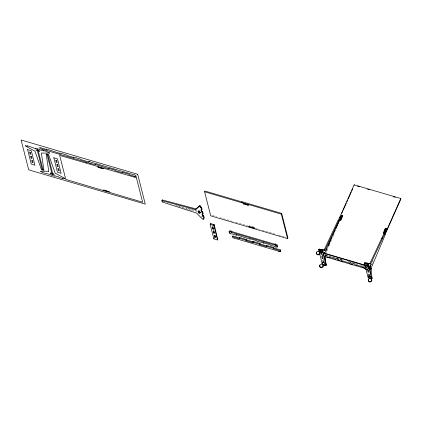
<?xml version="1.0" encoding="UTF-8"?>
<svg xmlns="http://www.w3.org/2000/svg" width="422" height="422" viewBox="0 0 422 422"><rect width="100%" height="100%" fill="white"/><g stroke="black" fill="none" stroke-linecap="round" stroke-linejoin="round"><path stroke-width="0.32" stroke-dasharray="2.11 1.58" d="M325.605 256.154L325.71 254.877M322.118 255.816L322.598 254.746M325.293 254.471L325.81 254.946L325.652 255.795L324.85 255.241M326.327 252.403L326.834 251.201M327.087 250.599L328.859 246.401M329.118 245.799L329.877 244M331.143 240.999L331.65 239.796M332.921 236.795L333.681 234.996M371.529 265.016L373.048 261.418M369.93 265.691L370.463 264.504M370.047 266.134L370.838 264.346M370.242 266.06L371.149 264.03M370.621 265.897L371.423 264.098M372.32 262.088L373.117 260.3M198.456 210.515L198.973 210.378L199.87 211.026M253.506 226.851L249.022 225.759M212.319 215.442L216.729 216.739M219.878 217.668L233.102 221.555M235.624 222.294L247.593 225.812M187.801 208.278L197.449 211.095M255.199 228.255L259.604 229.547M262.12 230.291L275.329 234.173M278.478 235.096L286.026 237.317M177.92 205.783L197.28 211.475M325.81 254.946L342.769 259.931M348.424 261.593L356.59 263.993M359.729 264.916L364.128 266.208M324.908 254.767L336.825 258.269M337.452 258.454L343.097 260.11M348.741 261.772L358.779 264.726M361.918 265.644L363.796 266.198M325.019 255.204L328.785 256.312M336.313 258.522L342.585 260.369M350.112 262.584L355.757 264.241M363.912 266.641L367.673 267.748M325.072 255.474L328.168 256.381M336.83 258.929L342.4 260.569M351.067 263.117L355.398 264.388M365.921 267.479L367.778 268.028M326.28 255.98L327.535 256.349M336.956 259.119L341.984 260.596M353.288 263.919L355.804 264.657M365.853 267.611L367.108 267.981M322.44 255.595L323.79 255.99M175.684 205.467L193.149 211.084M200.999 216.46L201.911 217.383M366.407 265.686L366.94 267.791M322.466 254.345L322.867 255.922M323.537 258.554L323.938 260.131"/><path stroke-width="0.63" d="M325.188 261.255L325.552 256.792M371.028 274.078L371.608 267.068L385.054 235.249L384.716 233.93L383.878 233.682L369.909 263.439L366.813 263.117L370.748 263.687L384.716 233.93M323.79 254.519L324.481 252.314L325.441 253.49L365.014 265.127M335.738 259.82L335.896 258.971L329.086 256.972L328.928 257.821L329.244 257.594M369.472 268.545L370.11 266.625M369.883 269.262L370.627 266.778L369.693 266.504M370.094 269.605L370.627 266.778M370.094 267.965L370.996 268.228L370.838 269.078L369.772 269.827M339.694 219.667C340.733 221.956 342.137 216.09 342.506 215.726C341.467 213.442 340.063 219.303 339.694 219.667L339.81 220.448M383.524 232.554C384.563 234.843 385.966 228.977 386.336 228.613C385.302 226.329 383.899 232.19 383.524 232.554L383.603 233.113M161.911 200.687L162.254 199.928L196.03 208.911L199.606 205.683L200.445 205.931L200.714 206.98L200.376 207.74L201.215 207.988L201.753 210.093L200.909 209.845L201.447 211.95L202.286 212.197L202.824 214.302L201.985 214.054L202.518 216.159L203.362 216.407L203.895 218.512L203.056 218.264L203.325 219.319L202.486 219.071L196.552 213.047L162.248 202.011L161.911 200.687L195.692 209.671L199.268 206.442L199.606 205.683M195.692 209.671L196.03 208.911M204.596 191.794L204.934 191.034L242.096 201.964L241.759 202.724L204.596 191.794L210.72 215.832L287.572 238.63L287.909 237.871L281.674 213.395L242.043 201.742L241.759 202.724M200.376 207.74L200.107 206.69L200.445 205.931M198.488 212.725L199.326 212.503L198.118 211.274L198.287 210.894L200.877 212.757L199.163 213.21L198.488 212.725L198.656 212.345M199.216 212.066L199.384 211.686L199.326 212.503M201.215 207.988L201.552 207.228L200.714 206.98M199.163 213.21L199.5 212.456L200.645 212.15M201.753 210.093L202.091 209.333L201.552 207.228M201.447 211.95L201.785 211.19L201.384 209.613M202.286 212.197L202.623 211.438L201.785 211.19M202.824 214.302L203.161 213.543L202.623 211.438M202.518 216.159L202.861 215.399L202.454 213.822M203.362 216.407L203.699 215.647L202.861 215.399M203.325 219.319L203.662 218.559M203.895 218.512L204.232 217.752L203.699 215.647M210.172 224.425L213.885 225.48L217.515 239.991L213.859 238.857L210.172 224.425L210.62 223.581L214.223 224.72L217.668 239.216M210.414 224.362L210.752 223.602M213.585 225.29L213.922 224.53M213.901 225.522L214.239 224.762M212.983 228.128L213.822 228.376L213.485 229.135L212.646 228.888L212.983 228.128L212.714 227.078M213.722 233.097L213.184 230.992L214.023 231.24L214.561 233.345L213.722 233.097L214.059 232.337L213.653 230.76M213.838 238.815L214.176 238.055M214.793 237.306L214.255 235.202L215.093 235.45L215.631 237.554L214.793 237.306L215.13 236.547L214.861 235.497M217.567 239.912L217.905 239.153M236.615 234.368L236.273 235.128L231.936 233.851L230.934 233.962L230.818 233.524L229.468 233.123L229.093 231.657L229.431 230.897L230.781 231.293M229.468 233.123L229.805 232.364M229.093 231.657L230.444 232.053L230.67 230.855L231.905 231.625L274.616 244.18L275.619 244.069L275.397 245.272L276.748 245.667L277.122 247.134L275.772 246.738L275.882 247.181L275.603 247.097L274.648 246.411L270.312 245.135L270.201 244.691L256.697 241.131L256.587 240.693L249.777 238.688L249.893 239.132L236.162 234.685L236.273 235.128M275.397 245.272L275.002 244.744L274.274 244.939L231.562 232.385L230.612 231.694L230.95 230.934M243.352 203.895L248.421 205.213L243.225 203.404C242.138 203.262 243.99 204.686 243.689 203.135M231.562 232.385L231.905 231.625M232.469 236.663L232.812 235.903L239.617 237.908L239.506 237.465L246.311 239.469L246.089 240.667L252.894 242.666L253.121 241.468L259.926 243.468L259.704 244.67L266.509 246.67L266.736 245.472L273.546 247.471L273.319 248.674L280.124 250.673L280.387 251.702L279.037 251.306L279.148 251.744L277.919 250.974L235.207 238.419L234.199 238.53L234.083 238.087L232.733 237.691L232.469 236.663L239.279 238.667L239.506 237.465M248.015 205.261L248.352 204.506M246.089 240.667L246.311 239.469M253.875 228.27L254.281 228.165L253.754 227.78L248.685 226.461L253.875 228.27L254.213 227.511M259.704 244.67L259.926 243.468M263.507 243.13L263.845 242.376M266.509 246.67L266.736 245.472M287.572 238.63L281.337 214.154L281.674 213.395M274.274 244.939L274.616 244.18M273.319 248.674L273.546 247.471M275.002 244.744L275.339 243.99M275.281 244.829L275.619 244.069M276.748 245.667L277.085 244.908L275.735 244.512M277.122 247.134L277.46 246.374L277.085 244.908M280.124 250.673L280.461 249.914L273.656 247.914M280.387 251.702L280.725 250.942L280.461 249.914M319.159 251.744L318.679 249.866L319.069 249.027L322.724 250.162L326.412 264.594L326.021 265.433L322.366 264.299L319.633 253.622M318.679 249.866L319.259 249.043M319.322 249.692L319.053 249.824L321.77 250.452L322.186 252.266M321.822 250.494C324.745 255.104 314.786 248.959 322.165 252.208M319.296 249.755L321.564 250.351M318.921 249.803L322.091 250.731L322.429 249.977M326.074 265.354L322.408 250.963L322.746 250.204M338.201 220.659L354.158 184.815L400.789 198.519L400.9 198.962L384.938 234.811L384.521 234.685M339.641 218.111L340.438 216.322M341.767 213.332L342.569 211.543M343.102 210.346L346.293 203.177M346.826 201.98L347.623 200.192M348.155 198.994L351.347 191.825M351.879 190.628L352.676 188.84M324.718 253.073L339.04 220.906L338.924 220.469L338.085 220.221L324.117 249.977L321.026 249.655L324.956 250.225L338.924 220.469M326.153 250.536L326.95 248.748M328.279 245.773L330.663 240.408M331.196 239.216L331.987 237.433M333.317 234.453L334.113 232.664M334.641 231.472L335.173 230.28M335.97 228.497L339.151 221.35M339.805 220.11L341.751 215.79L342.611 215.827M340.976 219.857L342.384 216.692M322.355 262.611C320.477 263.65 327.504 267.543 324.982 263.265M322.366 264.299L322.682 263.497M323.067 264.378C327.214 267.701 325.452 261.45 322.572 262.605M325.831 265.417L326.412 264.631M365.426 267.084L364.466 263.328L364.824 262.505L368.48 263.581L372.204 278.061L371.624 278.884L368.153 277.76L365.9 268.962M364.466 263.328L365.046 262.505M365.415 265.401C363.004 259.73 372.974 268.387 365.631 265.454M365.209 263.708L367.478 264.304M364.708 263.265L367.878 264.198L368.216 263.439M371.624 278.884L368.195 264.425L368.533 263.666M365.679 265.543L367.942 266.14M368.158 266.14L367.794 264.531M383.64 232.997C384.315 232.638 385.059 226.983 386.478 228.94M381.868 238.889L382.664 237.101M384.806 232.744L386.336 228.613M384.827 234.368L400.789 198.519M368.512 277.676L371.307 278.536L370.943 276.895L371.281 278.515L368.649 277.739L368.142 276.035M370.922 276.853L370.627 276.663L370.859 276.874M371.866 278.815L372.204 278.061M340.675 220.49L340.628 219.941M319.101 249.697L319.449 251.364M324.165 252.541L324.761 252.398M324.006 253.39L324.323 253.163M324.444 252.62L325.125 253.717L325.441 253.49M324.908 256.318L324.592 256.544L365.447 268.556M356.479 265.602L356.157 265.828L356.316 264.979L363.126 266.978L362.967 267.828L363.284 267.601M370.484 268.081L369.962 268.445L369.851 268.007M370.252 268.756L370.996 268.228M198.118 211.274L198.635 211.137M367.915 266.203L368.184 266.076M357.423 186.181L359.312 186.735M367.504 189.146L369.392 189.7M393.341 196.742L395.229 197.296M338.618 220.785L339.04 220.906M241.706 202.502L281.337 214.154M199.268 206.442L200.107 206.69M324.117 249.977L324.956 250.225M369.909 263.439L370.748 263.687M325.125 253.717L365.32 265.538M369.403 266.736L370.305 266.999M326.77 256.866L328.627 257.415M337.911 260.142L339.768 260.685M341.002 261.049L342.859 261.598L342.543 261.825L342.701 260.975L349.511 262.975L349.353 263.824L349.669 263.597L352.766 264.51M363.901 267.785L365.763 268.329M230.333 231.615L230.612 231.694M246.427 239.907L253.232 241.911L253.121 241.468M260.042 243.911L266.846 245.91M368.359 276.072L370.627 276.663M239.168 238.224L245.973 240.229M252.783 242.228L259.588 244.227M266.398 246.232L273.208 248.231M215.13 236.547L215.969 236.795M367.878 264.198L368.195 264.425M322.091 250.731L322.408 250.963M198.831 211.965L199.5 212.456M385.402 228.339L385.518 228.777M384.458 232.828L384.569 233.271M383.878 233.682L383.988 234.12M354.158 184.815L354.269 185.253M369.925 276.457L369.387 274.353L368.548 274.105L369.086 276.215M341.572 215.452L341.683 215.89M324.138 262.996L323.6 260.891L322.761 260.643L323.299 262.748M213.485 229.135L212.952 227.031L212.113 226.783L212.646 228.888M162.254 199.928L162.364 200.371M162.196 200.751L162.306 201.188M47.828 154.478L52.877 174.291L52.038 174.049L46.99 154.23M43.113 170.071L38.064 150.258L37.22 150.01L42.269 169.829M323.115 265.475A1.772 1.535 -14.3 0 1 321.743 267.696A1.772 1.535 -14.3 0 1 319.749 266.097M319.86 265.702A1.772 1.535 -14.3 0 1 320.087 265.332M322.15 264.705A1.772 1.535 -14.3 0 1 322.877 265.143M319.607 252.293A1.772 1.535 -14.3 0 1 319.422 254.387A1.772 1.535 -14.3 0 1 317.043 254.55A1.772 1.535 -14.3 0 1 316.817 252.483M368.316 267.068A1.772 1.535 -14.3 0 1 367.404 269.568A1.772 1.535 -14.3 0 1 365.183 268.023M367.588 266.63A1.772 1.535 -14.3 0 1 367.989 266.804M370.738 278.989A1.772 1.535 -14.3 0 1 371.65 281.073A1.772 1.535 -14.3 0 1 369.15 281.833A1.772 1.535 -14.3 0 1 368.675 279.617M27.599 149.599L31.249 164.052L34.92 165.229L31.312 150.754L27.636 149.578M53.821 157.775L57.471 172.229L61.143 173.405L57.534 158.936L53.821 157.775M97.915 166.985L98.416 167.471L103.48 168.795L97.915 166.985M103.78 189.995L104.276 190.48L109.34 191.804L103.78 189.995M37.5 149.588L35.791 150.042L36.461 150.527L38.138 150.554L39.23 151.345L39.747 151.208L37.5 149.588M42.395 149.235L41.388 149.346L41.272 148.908L39.921 148.507L39.657 147.478L46.467 149.483L46.357 149.04L60.082 153.487L59.971 153.044L66.776 155.048L66.892 155.486L73.697 157.49L73.586 157.047L80.396 159.052L80.507 159.49L87.312 161.494L87.576 162.517L86.225 162.122L86.336 162.565L85.107 161.795L42.395 149.235M50.867 172.962L50.355 173.099L52.597 174.719L54.311 174.265L53.636 173.774L51.959 173.753L50.867 172.962M90.978 163.52L89.97 163.63L89.86 163.193L88.509 162.792L88.135 161.325L89.485 161.721L89.374 161.283L90.603 162.053L133.315 174.608L134.323 174.497L134.439 174.94L135.789 175.336L136.164 176.807L134.808 176.407L134.924 176.85L134.644 176.765L133.69 176.079L129.354 174.803L129.243 174.365L122.433 172.361L122.549 172.804L115.739 170.799L115.628 170.361L108.818 168.357L108.934 168.8L95.203 164.353L95.314 164.796L90.978 163.52M49.532 153.123L41.356 153.028L43.951 170.319L41.43 169.581L34.92 151.134L25.473 146.049L25.362 145.606L27.367 146.197L27.251 145.759L35.385 148.555L35.274 148.117L39.283 149.293L39.394 149.736L43.403 150.912L43.292 150.475L47.301 151.651L47.417 152.094L49.421 152.685L49.532 153.123M48.741 171.279L40.565 171.184L40.676 171.622L42.68 172.213L42.796 172.651L50.703 174.571L50.814 175.009L54.823 176.19L54.712 175.747L58.721 176.929L58.837 177.367L62.846 178.548L62.73 178.105L64.74 178.696L64.624 178.258L55.176 173.168L48.667 154.726L46.146 153.983L48.741 171.279M137.672 174.26L21.1 139.988L28.707 169.844L145.279 204.121L137.672 174.26M136.401 177.736L59.66 155.375L65.785 179.413L142.636 202.212L136.401 177.736M30.358 152.263L29.519 152.02L30.052 154.125L30.896 154.373L30.358 152.263M56.58 160.444L55.741 160.196L56.274 162.301L57.118 162.549L56.58 160.444M31.428 156.478L30.59 156.23L31.128 158.334L31.966 158.582L31.428 156.478M57.65 164.654L56.812 164.406L57.35 166.511L58.189 166.759L57.65 164.654M32.505 160.687L31.661 160.439L32.199 162.544L33.037 162.792L32.505 160.687M58.727 168.863L57.883 168.615L58.421 170.72L59.259 170.968L58.727 168.863M321.453 252.472L320.614 252.224L321.153 254.329L321.991 254.577L321.453 252.472M322.529 256.681L321.691 256.434L322.223 258.538L323.062 258.786L322.529 256.681M368.316 270.143L367.478 269.895L368.016 272L368.854 272.248L368.316 270.143M320.699 267.115A1.772 1.535 -14.3 0 0 323.099 265.317A1.772 1.535 -14.3 0 0 320.272 264.488A1.772 1.535 -14.3 0 0 320.699 267.115M317.428 254.266A1.772 1.535 -14.3 0 0 319.823 252.467A1.772 1.535 -14.3 0 0 316.996 251.639A1.772 1.535 -14.3 0 0 317.428 254.266M366.138 269.041A1.772 1.535 -14.3 0 0 368.538 267.242A1.772 1.535 -14.3 0 0 365.71 266.414A1.772 1.535 -14.3 0 0 366.138 269.041M369.287 281.4A1.772 1.535 -14.3 0 0 371.687 279.601A1.772 1.535 -14.3 0 0 368.86 278.773A1.772 1.535 -14.3 0 0 369.287 281.4"/></g></svg>
